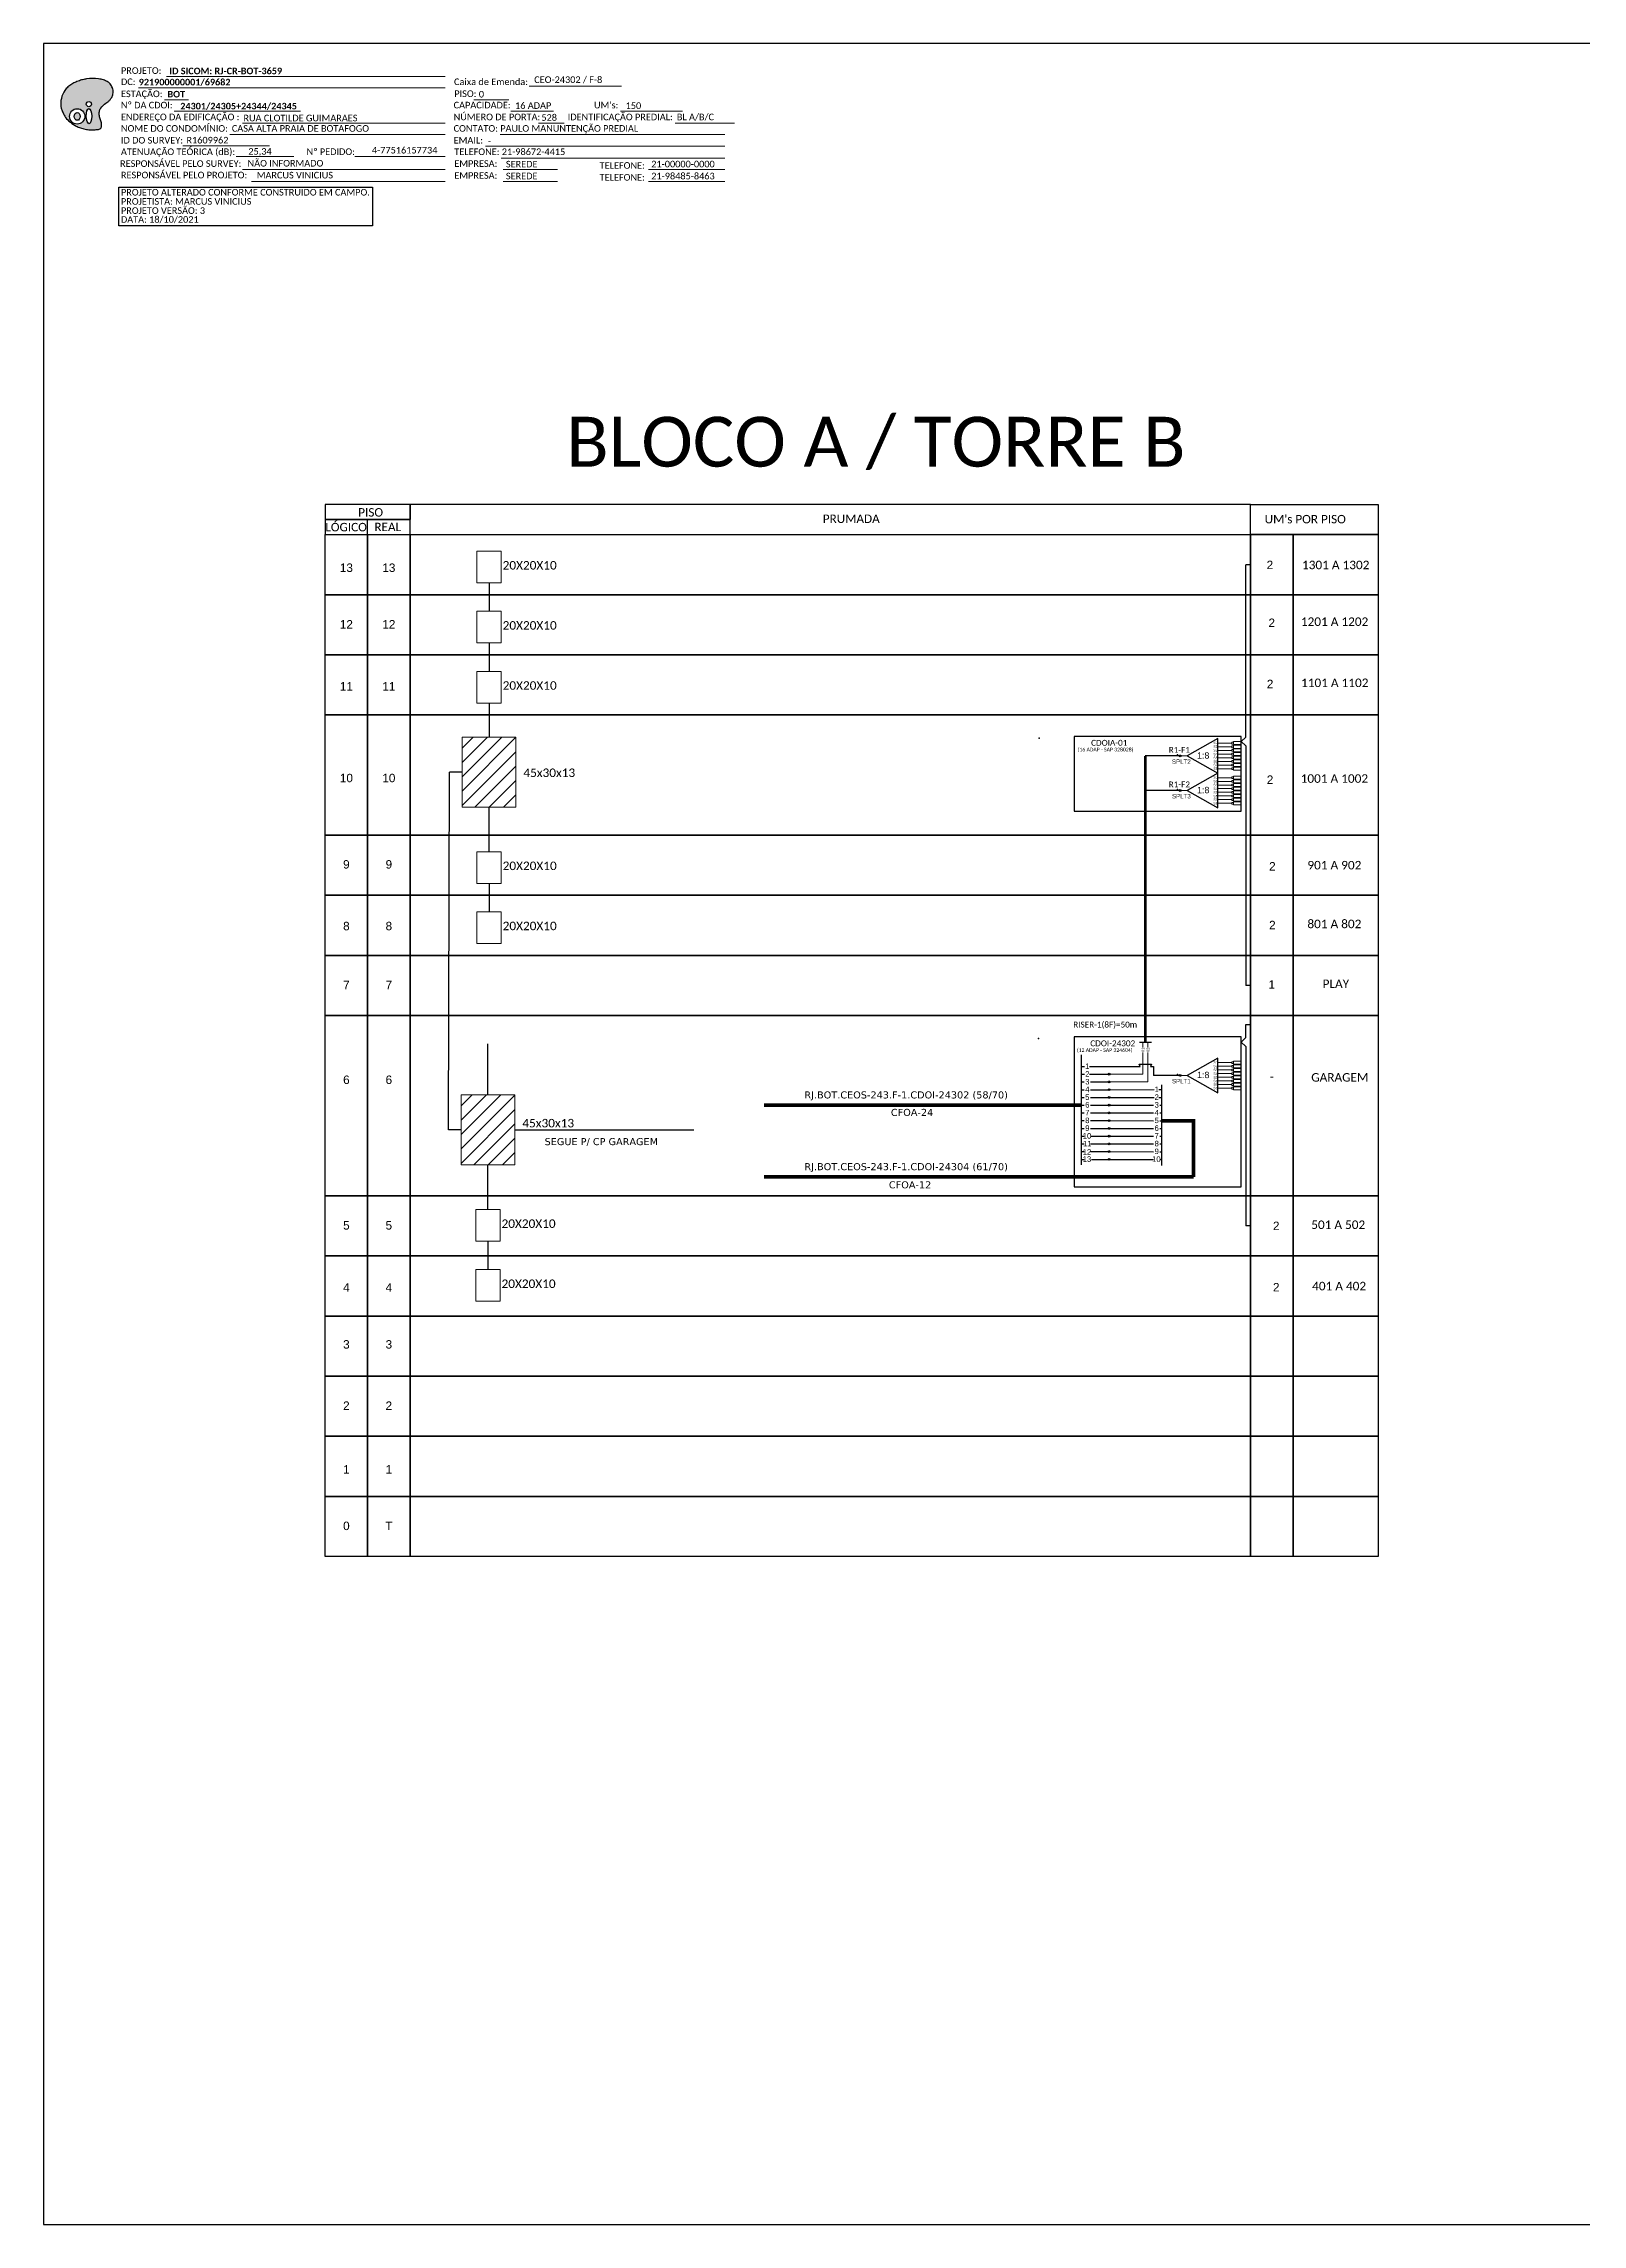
# Model space of a CAD drawing. Header units: inches. Extents: x 2352 to 7774, y -43 to 551.
# Drawn here: x 4191 to 4610, y -43 to 551 of the extents above; entities that cross this region are included whole.
import ezdxf
from ezdxf.enums import TextEntityAlignment as Align

# ---------------------------------------------------------------- set-up
doc = ezdxf.new("R2010")
doc.units = ezdxf.units.IN
doc.header["$MEASUREMENT"] = 0
doc.layers.add('40.1-ETIQUETAS', color=1, linetype='Continuous', lineweight=20)
doc.styles.add('ARIAL', font='arial.ttf')
doc.styles.add('siredit', font='verdana.ttf')
doc.styles.add('WMF-Calibri0', font='calibri.ttf')
doc.styles.add('WMF-Calibri1', font='calibrib.ttf')

# ---------------------------------------------------------------- blocks, each defined once
blk = doc.blocks.new('SPLT_1-8_SC-APC')
at = {"color": 1}
blk.add_lwpolyline([(-7.37, -2.1), (-17.04, -7.55), (-7.37, -13), (-7.37, -2.1)], dxfattribs=at)
at = {"color": 3, "lineweight": 0}
for points in [[(-2.99, -3.51), (-7.37, -3.51)], [(-7.37, -4.66), (-2.99, -4.66)], [(-7.37, -5.82), (-2.99, -5.82)], [(-2.41, -3.02), (-2.41, -4)], [(-2.41, -3.02), (0, -3.02)], [(-2.41, -4), (0, -4)], [(-2.41, -4.17), (-2.41, -5.16)], [(-2.41, -4.17), (0, -4.17)], [(-2.41, -5.16), (0, -5.16)], [(-2.41, -5.32), (-2.41, -6.31)], [(-2.41, -5.32), (0, -5.32)], [(-2.41, -6.31), (0, -6.31)], [(-2.41, -6.48), (-2.41, -7.46)], [(-2.41, -6.48), (0, -6.48)], [(-7.37, -6.97), (-2.99, -6.97)], [(-7.37, -8.12), (-2.99, -8.12)], [(-7.37, -9.28), (-2.99, -9.28)], [(-7.37, -10.43), (-2.99, -10.43)], [(-7.37, -11.58), (-2.99, -11.58)], [(-2.41, -7.46), (0, -7.46)], [(-2.41, -7.63), (-2.41, -8.62)], [(-2.41, -7.63), (0, -7.63)], [(-2.41, -8.62), (0, -8.62)], [(-2.41, -8.78), (-2.41, -9.77)], [(-2.41, -8.78), (0, -8.78)], [(-2.41, -9.77), (0, -9.77)], [(-2.41, -9.94), (-2.41, -10.92)], [(-2.41, -9.94), (0, -9.94)], [(-2.41, -10.92), (0, -10.92)], [(-2.41, -11.09), (-2.41, -12.08)], [(-2.41, -11.09), (0, -11.09)], [(-2.41, -12.08), (0, -12.08)]]:
    blk.add_lwpolyline(points, dxfattribs=at)
for points in [[(-2.99, -3.22), (-2.41, -3.22), (-2.41, -3.8), (-2.99, -3.8)], [(-2.99, -4.38), (-2.41, -4.38), (-2.41, -4.95), (-2.99, -4.95)], [(-2.99, -5.53), (-2.41, -5.53), (-2.41, -6.1), (-2.99, -6.1)], [(-2.99, -6.68), (-2.41, -6.68), (-2.41, -7.26), (-2.99, -7.26)], [(-2.99, -7.84), (-2.41, -7.84), (-2.41, -8.41), (-2.99, -8.41)], [(-2.99, -8.99), (-2.41, -8.99), (-2.41, -9.56), (-2.99, -9.56)], [(-2.99, -10.14), (-2.41, -10.14), (-2.41, -10.72), (-2.99, -10.72)], [(-2.99, -11.3), (-2.41, -11.3), (-2.41, -11.87), (-2.99, -11.87)]]:
    blk.add_lwpolyline(points, close=True, dxfattribs=at)
at = {"color": 1, "lineweight": 0}
blk.add_lwpolyline([(-17.04, -7.55), (-19.26, -7.55)], dxfattribs=at)
at = {"color": 1, "style": 'ARIAL'}
for s, height, p in [('1:8', 2, (-13.91, -8.4)), ('S1', 0.75, (-8.74, -3.78)), ('S2', 0.75, (-8.74, -4.97)), ('S3', 0.75, (-8.74, -6.18)), ('S4', 0.75, (-8.74, -7.36)), ('S5', 0.75, (-8.74, -8.57)), ('S6', 0.75, (-8.74, -9.69)), ('S7', 0.75, (-8.74, -10.78)), ('S8', 0.75, (-8.74, -11.9))]:
    blk.add_text(s, height=height, dxfattribs=at).set_placement(p)
blk = doc.blocks.new('SPLITTER_')
blk.add_point((0, 0))
at = {"style": 'ARIAL', "flags": 4}
blk.add_attdef('SPLT', (0, -3.26), '', height=1.5, dxfattribs=at)
blk = doc.blocks.new('A$C415C251F')
at = {"color": 3}
blk.add_point((0, 0), dxfattribs=at)
blk = doc.blocks.new('LEG_CDOIA8_C-SPLT_ESQ')
at = {"color": 3, "extrusion": (0, 0, -1), "xscale": -1, "zscale": -1}
blk.add_blockref('A$C415C251F', (0, 0), dxfattribs=at)
at = {"color": 1, "style": 'WMF-Calibri0', "flags": 4}
blk.add_attdef('MODELO', text='', height=1.5, dxfattribs=at).set_placement((22.54, -4.54), align=Align.CENTER)
blk.add_attdef('CDO', (21.44, -2.61), '', height=2, dxfattribs=at)
at = {"style": 'ARIAL', "flags": 4}
blk.add_attdef('SPLITAGEM', text='', height=1.5, dxfattribs=at).set_placement((18.61, -12.59), align=Align.CENTER)
blk = doc.blocks.new('OI')
h = blk.add_hatch(color=40)
edge = h.paths.add_edge_path()
edge.add_spline(control_points=[(4.35, -0.67), (3.92, -0.99), (3.26, -1.5), (2.81, -2.59), (2.9, -3.5), (3.06, -4.27), (3.31, -4.85), (3.37, -5.39), (3.4, -5.88), (3.2, -6.4), (2.54, -6.61), (1.65, -6.63), (0.55, -6.67), (-0.56, -6.42), (-1.61, -6.14), (-2.77, -5.61), (-3.92, -4.77), (-4.89, -3.7), (-5.34, -2.65), (-5.6, -1.94), (-5.85, -0.96), (-5.71, 0.47), (-5.1, 2.02), (-4.14, 3.02), (-3.3, 3.61), (-2.37, 4.16), (-1.36, 4.44), (-0.56, 4.7), (0.79, 4.85), (2.24, 4.97), (3.79, 4.57), (4.67, 4.21), (5.44, 3.65), (5.76, 2.99), (6.03, 2.21), (6.01, 1.46), (5.72, 0.64), (5.31, 0.08), (4.88, -0.38), (4.51, -0.55), (4.35, -0.67)], knot_values=[0, 0, 0, 0, 1.60434, 2.417191, 3.427595, 4.282808, 4.776746, 5.304182, 5.888771, 6.258406, 6.858137, 7.79129, 8.986195, 10.124242, 11.187857, 12.242908, 13.953784, 15.414161, 16.515391, 17.349188, 17.675853, 19.552021, 21.515531, 22.568638, 23.63245, 24.621084, 25.782718, 26.745347, 27.142653, 29.870543, 31.004649, 31.921532, 32.709589, 33.801391, 34.042471, 35.192333, 35.971461, 36.628871, 37.254359, 37.836911, 37.836911, 37.836911, 37.836911], degree=3, periodic=0)
h.paths.add_polyline_path([(1.13, -0.87, -1), (-0.04, -0.87, -1)], flags=16)
edge = h.paths.add_edge_path(flags=16)
edge.add_ellipse((0.56, -3.59), major_axis=(-0.02, 1.71), ratio=0.361305, start_angle=0, end_angle=360)
h.paths.add_polyline_path([(-0.36, -3.62, -1), (-3.8, -3.62, -1)], flags=16)
edge = h.paths.add_edge_path(flags=0)
edge.add_ellipse((-2.08, -3.62), major_axis=(0, 0.885), ratio=0.758294, start_angle=0, end_angle=360)
at = {"color": 40}
for centre, radius in [((-2.08, -3.62), 1.72), ((0.54, -0.87), 0.587)]:
    blk.add_circle(centre, radius, dxfattribs=at)
blk.add_ellipse((-2.08, -3.62), major_axis=(0, 0.885), ratio=0.758294, start_param=-3.141592653589792, end_param=3.141592653589792, dxfattribs=at)
blk.add_ellipse((0.56, -3.59), major_axis=(-0.02, 1.71), ratio=0.361305, dxfattribs=at)
at = {"color": 40, "start_tangent": (-0.800898, -0.598801), "end_tangent": (-0.800898, -0.598801)}
blk.add_spline([(4.35, -0.67), (3.2, -1.78), (2.9, -2.54), (2.92, -3.55), (3.12, -4.38), (3.28, -4.85), (3.37, -5.37), (3.35, -5.95), (3.2, -6.29), (2.66, -6.55), (1.73, -6.63), (0.54, -6.62), (-0.58, -6.41), (-1.6, -6.11), (-2.56, -5.67), (-3.95, -4.67), (-4.89, -3.56), (-5.37, -2.56), (-5.64, -1.78), (-5.72, -1.46), (-5.63, 0.42), (-4.84, 2.22), (-4.13, 2.99), (-3.27, 3.62), (-2.4, 4.09), (-1.3, 4.47), (-0.37, 4.72), (0.02, 4.77), (2.75, 4.8), (3.85, 4.53), (4.69, 4.16), (5.31, 3.68), (5.85, 2.73), (5.93, 2.5), (5.94, 1.35), (5.67, 0.62), (5.29, 0.08), (4.84, -0.36), (4.35, -0.67)], degree=3, dxfattribs=at)

msp = doc.modelspace()

# ---------------------------------------------------------------- hatches: boundary and pattern name
h = msp.add_hatch()
h.set_pattern_fill('ANSI31', color=1, scale=22.150909, style=0)
h.set_pattern_definition([(45, (-2524.4422, -271.6294), (-1.9578823, 1.9578823), [])])
h.paths.add_polyline_path([(4319.48, 361.97), (4304.81, 361.97), (4304.81, 342.88), (4319.48, 342.88)])
h = msp.add_hatch(color=3)
h.dxf.hatch_style = 1
edge = h.paths.add_edge_path()
edge.add_arc((4500.45, 356.83), 0.242, 0, 360)
h = msp.add_hatch(color=3)
h.dxf.hatch_style = 1
edge = h.paths.add_edge_path()
edge.add_arc((4500.45, 347.41), 0.242, 0, 360)
h = msp.add_hatch(color=3)
h.dxf.hatch_style = 1
edge = h.paths.add_edge_path()
edge.add_arc((4481.12, 268.02), 0.242, 0, 360)
h = msp.add_hatch(color=3)
h.dxf.hatch_style = 1
edge = h.paths.add_edge_path()
edge.add_arc((4481.16, 270.13), 0.242, 0, 360)
h = msp.add_hatch(color=3)
h.dxf.hatch_style = 1
edge = h.paths.add_edge_path()
edge.add_arc((4500.45, 269.8), 0.242, 0, 360)
h = msp.add_hatch()
h.set_pattern_fill('ANSI31', color=1, scale=22.150909, style=0)
h.set_pattern_definition([(45, (-2524.7357, -369.091), (-1.9578823, 1.9578823), [])])
h.paths.add_polyline_path([(4319.19, 264.51), (4304.52, 264.51), (4304.52, 245.41), (4319.19, 245.41)])
h = msp.add_hatch(color=3)
h.dxf.hatch_style = 1
edge = h.paths.add_edge_path()
edge.add_arc((4481.12, 265.92), 0.242, 0, 360)
h = msp.add_hatch(color=3)
h.dxf.hatch_style = 1
edge = h.paths.add_edge_path()
edge.add_arc((4481.12, 263.81), 0.242, 0, 360)
h = msp.add_hatch(color=3)
h.dxf.hatch_style = 1
edge = h.paths.add_edge_path()
edge.add_arc((4481.12, 261.7), 0.242, 0, 360)
h = msp.add_hatch(color=3)
h.dxf.hatch_style = 1
edge = h.paths.add_edge_path()
edge.add_arc((4481.12, 259.59), 0.242, 0, 360)
h = msp.add_hatch(color=3)
h.dxf.hatch_style = 1
edge = h.paths.add_edge_path()
edge.add_arc((4481.12, 257.48), 0.242, 0, 360)
h = msp.add_hatch(color=3)
h.dxf.hatch_style = 1
edge = h.paths.add_edge_path()
edge.add_arc((4481.12, 255.37), 0.242, 0, 360)
h = msp.add_hatch(color=3)
h.dxf.hatch_style = 1
edge = h.paths.add_edge_path()
edge.add_arc((4481.12, 253.26), 0.242, 0, 360)
h = msp.add_hatch(color=3)
h.dxf.hatch_style = 1
edge = h.paths.add_edge_path()
edge.add_arc((4481.12, 251.15), 0.242, 0, 360)
h = msp.add_hatch(color=3)
h.dxf.hatch_style = 1
edge = h.paths.add_edge_path()
edge.add_arc((4481.12, 249.05), 0.242, 0, 360)
h = msp.add_hatch(color=3)
h.dxf.hatch_style = 1
edge = h.paths.add_edge_path()
edge.add_arc((4481.12, 246.94), 0.242, 0, 360)

# ---------------------------------------------------------------- linework, layer by layer
for points in [[(4190.79, -43.15), (5029.35, -43.15), (5029.35, 550.85), (4190.79, 550.85), (4190.79, -43.15)], [(4290.65, 417.1), (4519.67, 417.1), (4519.67, 425.33), (4290.65, 425.33), (4290.65, 425.33), (4290.65, 421.21)], [(4279.07, 417.1), (4279.07, 421.21)], [(4500.45, 269.8), (4500.21, 269.8)], [(4481.12, 265.92), (4481.36, 265.92)], [(4481.12, 261.7), (4493.2, 261.68)], [(4494.93, 261.68), (4495.38, 261.68)], [(4319.19, 254.96), (4367.92, 254.96)]]:
    msp.add_lwpolyline(points)
at = {"color": 7, "lineweight": 0}
for points in [[(4224.26, 541.85), (4300.23, 541.85)], [(4216.62, 538.8), (4300.23, 538.8)], [(4223.75, 535.53), (4230.3, 535.53)], [(4308.03, 535.57), (4317.51, 535.57)], [(4323.07, 539.3), (4348.21, 539.3)], [(4226.41, 532.46), (4260.79, 532.46)], [(4244.98, 529.22), (4300.23, 529.22)], [(4318.08, 532.46), (4329.7, 532.46)], [(4325.66, 529.22), (4332.61, 529.22)], [(4348.02, 532.46), (4364.88, 532.46)], [(4362.84, 529.22), (4379.01, 529.22)], [(4228.73, 523.04), (4252.36, 523.04)], [(4241.57, 526.11), (4300.23, 526.11)], [(4311.15, 522.87), (4376.42, 522.87)], [(4315.19, 526.11), (4376.42, 526.11)], [(4243.26, 520.07), (4258.93, 520.07)], [(4275.59, 520.08), (4300.09, 520.08)], [(4276.1, 520.09), (4300.25, 520.09)], [(4315.44, 519.63), (4376.42, 519.63)], [(4244.98, 516.52), (4300.23, 516.52)], [(4247.47, 513.28), (4300.23, 513.28)], [(4316.05, 516.52), (4330.85, 516.52)], [(4316.05, 513.28), (4330.85, 513.28)], [(4355.65, 516.52), (4376.42, 516.52)], [(4355.65, 513.28), (4376.42, 513.28)]]:
    msp.add_lwpolyline(points, dxfattribs=at)
at = {"color": 1}
for points in [[(4211.32, 511.79), (4280.39, 511.79), (4280.39, 501.23), (4211.32, 501.23)], [(4517.1, 362.14), (4471.58, 362.14), (4471.58, 341.82), (4517.1, 341.82)], [(4517.1, 280.28), (4471.58, 280.28), (4471.58, 239.46), (4517.1, 239.46)]]:
    msp.add_lwpolyline(points, close=True, dxfattribs=at)
at = {"color": 0}
for points in [[(4267.5, 421.21), (4290.65, 421.21), (4290.65, 425.33), (4267.5, 425.33)], [(4267.5, 417.1), (4290.65, 417.1), (4290.65, 421.21), (4267.5, 421.21)]]:
    msp.add_lwpolyline(points, close=True, dxfattribs=at)
for points in [[(4519.67, 425.33), (4554.39, 425.33), (4554.39, 417.1), (4519.67, 417.1)], [(4267.5, 417.1), (4279.07, 417.1), (4279.07, 400.73), (4267.5, 400.73)], [(4279.07, 417.1), (4290.65, 417.1), (4290.65, 400.73), (4279.07, 400.73)], [(4290.65, 417.1), (4519.67, 417.1), (4519.67, 400.73), (4290.65, 400.73)], [(4519.67, 417.1), (4531.24, 417.1), (4531.24, 400.73), (4519.67, 400.73)], [(4531.24, 417.1), (4554.39, 417.1), (4554.39, 400.73), (4531.24, 400.73)], [(4267.5, 400.73), (4279.07, 400.73), (4279.07, 384.36), (4267.5, 384.36)], [(4279.07, 400.73), (4290.65, 400.73), (4290.65, 384.36), (4279.07, 384.36)], [(4290.65, 400.73), (4519.67, 400.73), (4519.67, 384.36), (4290.65, 384.36)], [(4519.67, 400.73), (4531.24, 400.73), (4531.24, 384.36), (4519.67, 384.36)], [(4531.24, 400.73), (4554.39, 400.73), (4554.39, 384.36), (4531.24, 384.36)], [(4267.5, 384.36), (4279.07, 384.36), (4279.07, 367.99), (4267.5, 367.99)], [(4279.07, 384.36), (4290.65, 384.36), (4290.65, 367.99), (4279.07, 367.99)], [(4290.65, 384.36), (4519.67, 384.36), (4519.67, 367.99), (4290.65, 367.99)], [(4519.67, 384.36), (4531.24, 384.36), (4531.24, 367.99), (4519.67, 367.99)], [(4531.24, 384.36), (4554.39, 384.36), (4554.39, 367.99), (4531.24, 367.99)], [(4267.5, 367.99), (4279.07, 367.99), (4279.07, 335.24), (4267.5, 335.24)], [(4279.07, 367.99), (4290.65, 367.99), (4290.65, 335.24), (4279.07, 335.24)], [(4290.65, 367.99), (4519.67, 367.99), (4519.67, 335.24), (4290.65, 335.24)], [(4519.67, 367.99), (4531.24, 367.99), (4531.24, 335.24), (4519.67, 335.24)], [(4531.24, 367.99), (4554.39, 367.99), (4554.39, 335.24), (4531.24, 335.24)], [(4267.5, 335.24), (4279.07, 335.24), (4279.07, 318.87), (4267.5, 318.87)], [(4279.07, 335.24), (4290.65, 335.24), (4290.65, 318.87), (4279.07, 318.87)], [(4290.65, 335.24), (4519.67, 335.24), (4519.67, 318.87), (4290.65, 318.87)], [(4519.67, 335.24), (4531.24, 335.24), (4531.24, 318.87), (4519.67, 318.87)], [(4531.24, 335.24), (4554.39, 335.24), (4554.39, 318.87), (4531.24, 318.87)], [(4267.5, 318.87), (4279.07, 318.87), (4279.07, 302.5), (4267.5, 302.5)], [(4279.07, 318.87), (4290.65, 318.87), (4290.65, 302.5), (4279.07, 302.5)], [(4290.65, 318.87), (4519.67, 318.87), (4519.67, 302.5), (4290.65, 302.5)], [(4519.67, 318.87), (4531.24, 318.87), (4531.24, 302.5), (4519.67, 302.5)], [(4531.24, 318.87), (4554.39, 318.87), (4554.39, 302.5), (4531.24, 302.5)], [(4267.5, 302.5), (4279.07, 302.5), (4279.07, 286.13), (4267.5, 286.13)], [(4279.07, 302.5), (4290.65, 302.5), (4290.65, 286.13), (4279.07, 286.13)], [(4290.65, 302.5), (4519.67, 302.5), (4519.67, 286.13), (4290.65, 286.13)], [(4519.67, 302.5), (4531.24, 302.5), (4531.24, 286.13), (4519.67, 286.13)], [(4531.24, 302.5), (4554.39, 302.5), (4554.39, 286.13), (4531.24, 286.13)], [(4267.5, 286.13), (4279.07, 286.13), (4279.07, 237.01), (4267.5, 237.01)], [(4279.07, 286.13), (4290.65, 286.13), (4290.65, 237.01), (4279.07, 237.01)], [(4290.65, 286.13), (4519.67, 286.13), (4519.67, 237.01), (4290.65, 237.01)], [(4519.67, 286.13), (4531.24, 286.13), (4531.24, 237.01), (4519.67, 237.01)], [(4531.24, 286.13), (4554.39, 286.13), (4554.39, 237.01), (4531.24, 237.01)], [(4267.5, 237.01), (4279.07, 237.01), (4279.07, 220.64), (4267.5, 220.64)], [(4279.07, 237.01), (4290.65, 237.01), (4290.65, 220.64), (4279.07, 220.64)], [(4290.65, 237.01), (4519.67, 237.01), (4519.67, 220.64), (4290.65, 220.64)], [(4519.67, 237.01), (4531.24, 237.01), (4531.24, 220.64), (4519.67, 220.64)], [(4531.24, 237.01), (4554.39, 237.01), (4554.39, 220.64), (4531.24, 220.64)], [(4267.5, 220.64), (4279.07, 220.64), (4279.07, 204.27), (4267.5, 204.27)], [(4279.07, 220.64), (4290.65, 220.64), (4290.65, 204.27), (4279.07, 204.27)], [(4290.65, 220.64), (4519.67, 220.64), (4519.67, 204.27), (4290.65, 204.27)], [(4519.67, 220.64), (4531.24, 220.64), (4531.24, 204.27), (4519.67, 204.27)], [(4531.24, 220.64), (4554.39, 220.64), (4554.39, 204.27), (4531.24, 204.27)], [(4267.5, 204.27), (4279.07, 204.27), (4279.07, 187.9), (4267.5, 187.9)], [(4279.07, 204.27), (4290.65, 204.27), (4290.65, 187.9), (4279.07, 187.9)], [(4290.65, 204.27), (4519.67, 204.27), (4519.67, 187.9), (4290.65, 187.9)], [(4519.67, 204.27), (4531.24, 204.27), (4531.24, 187.9), (4519.67, 187.9)], [(4531.24, 204.27), (4554.39, 204.27), (4554.39, 187.9), (4531.24, 187.9)], [(4267.5, 187.9), (4279.07, 187.9), (4279.07, 171.52), (4267.5, 171.52)], [(4279.07, 187.9), (4290.65, 187.9), (4290.65, 171.52), (4279.07, 171.52)], [(4290.65, 187.9), (4519.67, 187.9), (4519.67, 171.52), (4290.65, 171.52)], [(4519.67, 187.9), (4531.24, 187.9), (4531.24, 171.52), (4519.67, 171.52)], [(4531.24, 187.9), (4554.39, 187.9), (4554.39, 171.52), (4531.24, 171.52)], [(4267.5, 171.52), (4279.07, 171.52), (4279.07, 155.15), (4267.5, 155.15)], [(4279.07, 171.52), (4290.65, 171.52), (4290.65, 155.15), (4279.07, 155.15)], [(4290.65, 171.52), (4519.67, 171.52), (4519.67, 155.15), (4290.65, 155.15)], [(4519.67, 171.52), (4531.24, 171.52), (4531.24, 155.15), (4519.67, 155.15)], [(4531.24, 171.52), (4554.39, 171.52), (4554.39, 155.15), (4531.24, 155.15)], [(4267.5, 155.15), (4279.07, 155.15), (4279.07, 138.78), (4267.5, 138.78)], [(4279.07, 155.15), (4290.65, 155.15), (4290.65, 138.78), (4279.07, 138.78)], [(4290.65, 155.15), (4519.67, 155.15), (4519.67, 138.78), (4290.65, 138.78)], [(4519.67, 155.15), (4531.24, 155.15), (4531.24, 138.78), (4519.67, 138.78)], [(4531.24, 155.15), (4554.39, 155.15), (4554.39, 138.78), (4531.24, 138.78)]]:
    msp.add_lwpolyline(points, close=True)
at = {"color": 0, "lineweight": 0}
for points in [[(4308.84, 412.6), (4315.46, 412.6), (4315.46, 403.98), (4308.84, 403.98)], [(4308.84, 396.23), (4315.46, 396.23), (4315.46, 387.61), (4308.84, 387.61)], [(4308.84, 379.86), (4315.46, 379.86), (4315.46, 371.24), (4308.84, 371.24)], [(4308.84, 330.74), (4315.46, 330.74), (4315.46, 322.12), (4308.84, 322.12)], [(4308.84, 314.37), (4315.46, 314.37), (4315.46, 305.75), (4308.84, 305.75)], [(4308.54, 233.28), (4315.17, 233.28), (4315.17, 224.66), (4308.54, 224.66)], [(4308.54, 216.91), (4315.17, 216.91), (4315.17, 208.29), (4308.54, 208.29)]]:
    msp.add_lwpolyline(points, close=True, dxfattribs=at)
at = {"color": 3}
for points in [[(4312.15, 403.98), (4312.15, 396.23)], [(4518.35, 361.95), (4518.35, 408.92)], [(4519.67, 408.92), (4518.35, 408.92)], [(4312.15, 387.61), (4312.15, 379.86)], [(4312.15, 371.24), (4312.15, 361.97)], [(4518.35, 361.95), (4517.1, 360.74), (4518.35, 359.54), (4518.35, 359.54)], [(4518.35, 359.54), (4518.35, 294.31)], [(4304.52, 254.96), (4301.13, 254.96), (4301.42, 352.42)], [(4304.81, 352.42), (4301.42, 352.42)], [(4312.15, 330.74), (4312.15, 342.88)], [(4312.15, 322.12), (4312.15, 314.37)], [(4519.67, 294.31), (4518.35, 294.31)], [(4518.35, 280.09), (4517.1, 278.88), (4518.35, 277.68), (4518.35, 277.68)], [(4518.35, 280.09), (4518.35, 283.64), (4519.67, 283.64)], [(4311.85, 264.51), (4311.85, 278.36)], [(4518.35, 277.68), (4518.35, 228.83)], [(4473.51, 272.24), (4474.45, 272.24)], [(4475.75, 272.24), (4489.6, 272.24)], [(4489.6, 272.24), (4489.33, 272.87), (4492.7, 272.87), (4492.43, 272.24)], [(4492.43, 272.24), (4493.25, 272.24)], [(4493.25, 272.24), (4493.25, 269.8)], [(4500.45, 269.8), (4493.25, 269.8)], [(4481.12, 265.92), (4493.35, 265.96)], [(4494.65, 265.96), (4495.38, 265.96)], [(4473.51, 259.59), (4474.3, 259.59)], [(4476.03, 259.59), (4481.12, 259.59)], [(4311.85, 233.28), (4311.85, 245.41)], [(4473.51, 246.94), (4474.3, 246.94)], [(4476.34, 246.94), (4481.12, 246.94)], [(4519.67, 228.83), (4518.35, 228.83)], [(4311.85, 224.66), (4311.85, 216.91)]]:
    msp.add_lwpolyline(points, dxfattribs=at)
at = {"color": 1, "lineweight": 0}
for points in [[(4304.81, 361.97), (4319.48, 361.97), (4319.48, 342.88), (4304.81, 342.88)], [(4304.52, 264.51), (4319.19, 264.51), (4319.19, 245.41), (4304.52, 245.41)]]:
    msp.add_lwpolyline(points, close=True, dxfattribs=at)
at = {"color": 5, "const_width": 0.8}
msp.add_lwpolyline([(4490.98, 356.83), (4490.98, 278.82)], dxfattribs=at)
at = {"color": 5}
for points in [[(4500.45, 356.83), (4490.98, 356.83)], [(4500.45, 347.41), (4490.98, 347.41)], [(4489.43, 278.82), (4492.63, 278.82)], [(4473.51, 265.92), (4474.3, 265.92)], [(4476.03, 265.92), (4481.12, 265.92)], [(4481.12, 259.59), (4493.21, 259.57)], [(4494.93, 259.57), (4495.38, 259.57)], [(4473.51, 253.26), (4474.3, 253.26)], [(4476.03, 253.26), (4481.12, 253.26)]]:
    msp.add_lwpolyline(points, dxfattribs=at)
at = {"color": 1}
for points in [[(4473.51, 275.44), (4473.51, 245.45)], [(4473.51, 263.81), (4474.3, 263.81)], [(4476.03, 263.81), (4481.12, 263.81)], [(4495.38, 267.22), (4495.38, 245.23)], [(4481.12, 257.48), (4493.21, 257.46)], [(4494.93, 257.46), (4495.38, 257.46)], [(4473.51, 251.15), (4474.3, 251.15)], [(4476.03, 251.15), (4481.12, 251.15)]]:
    msp.add_lwpolyline(points, dxfattribs=at)
at = {"color": 5, "lineweight": 0}
for points in [[(4490.31, 278.82), (4490.31, 277.37)], [(4490.31, 276.06), (4490.31, 270.12)], [(4491.65, 278.82), (4491.65, 277.37)], [(4491.65, 276.06), (4491.65, 268.02)], [(4481.12, 268.02), (4491.65, 268.02)], [(4481.16, 270.13), (4490.31, 270.12)]]:
    msp.add_lwpolyline(points, dxfattribs=at)
at = {"color": 2}
for points in [[(4473.51, 270.13), (4474.45, 270.13)], [(4475.75, 270.13), (4481.16, 270.13)], [(4481.12, 263.81), (4493.35, 263.79)], [(4494.65, 263.79), (4495.38, 263.79)], [(4473.51, 257.48), (4474.3, 257.48)], [(4476.03, 257.48), (4481.12, 257.48)]]:
    msp.add_lwpolyline(points, dxfattribs=at)
at = {"color": 0}
for points in [[(4473.51, 268.02), (4474.3, 268.02)], [(4476.03, 268.02), (4481.12, 268.02)], [(4473.51, 255.37), (4474.3, 255.37)], [(4476.03, 255.37), (4481.12, 255.37)]]:
    msp.add_lwpolyline(points, dxfattribs=at)
at = {"color": 1, "const_width": 1}
for points in [[(4387.05, 261.7), (4473.51, 261.7)], [(4495.38, 257.46), (4504.14, 257.46), (4504.14, 242.16)], [(4387.05, 242.16), (4504.14, 242.16)]]:
    msp.add_lwpolyline(points, dxfattribs=at)
at = {"color": 190}
for points in [[(4473.51, 261.7), (4474.3, 261.7)], [(4476.03, 261.7), (4481.12, 261.7)], [(4481.12, 255.37), (4493.22, 255.36)], [(4494.93, 255.35), (4495.38, 255.35)], [(4473.51, 249.05), (4474.3, 249.05)], [(4476.03, 249.05), (4481.12, 249.05)]]:
    msp.add_lwpolyline(points, dxfattribs=at)
at = {"color": 36}
for points in [[(4481.12, 253.26), (4493.22, 253.25)], [(4494.94, 253.24), (4495.38, 253.24)]]:
    msp.add_lwpolyline(points, dxfattribs=at)
at = {"color": 6}
for points in [[(4481.12, 251.15), (4493.2, 251.14)], [(4494.95, 251.14), (4495.38, 251.14)]]:
    msp.add_lwpolyline(points, dxfattribs=at)
at = {"color": 250}
for points in [[(4481.12, 249.05), (4493.2, 249.03)], [(4494.95, 249.03), (4495.38, 249.03)]]:
    msp.add_lwpolyline(points, dxfattribs=at)
at = {"color": 252}
for points in [[(4481.12, 246.94), (4493.2, 246.92)], [(4494.95, 246.92), (4495.38, 246.92)]]:
    msp.add_lwpolyline(points, dxfattribs=at)
at = {"color": 3}
for centre in [(4500.45, 356.83), (4500.45, 347.41), (4481.12, 268.02), (4481.16, 270.13), (4500.45, 269.8), (4481.12, 265.92), (4481.12, 263.81), (4481.12, 261.7), (4481.12, 259.59), (4481.12, 257.48), (4481.12, 255.37), (4481.12, 253.26), (4481.12, 251.15), (4481.12, 249.05), (4481.12, 246.94)]:
    msp.add_circle(centre, 0.242, dxfattribs=at)

# ---------------------------------------------------------------- block references
at = {"color": 7, "xscale": 1.213923925196705, "yscale": 1.21392392515554, "zscale": 1.213923925163967, "rotation": 0.153289602326381}
msp.add_blockref('OI', (4202.46, 535.43), dxfattribs=at)
at = {"color": 3}
ref = msp.add_blockref('LEG_CDOIA8_C-SPLT_ESQ', (4462.1, 361.69), dxfattribs=dict(at, xscale=0.8000000000465661, yscale=0.7999999999883585, zscale=0.8))
ref.add_attrib('CDO', 'CDOIA-01', (4476.21, 359.6), dxfattribs={"color": 1, "height": 1.6, "style": 'WMF-Calibri0'})
ref.add_attrib('MODELO', '(16 ADAP - SAP 328028)', dxfattribs={"color": 1, "height": 1, "style": 'WMF-Calibri0'}).set_placement((4480.14, 358.06), align=Align.CENTER)
ref = msp.add_blockref('SPLITTER_', (4499.79, 357.12), dxfattribs=dict(xscale=0.8000000000465661, yscale=0.7999999999883585, zscale=0.8))
ref.add_attrib('SPLT', 'SPLT2', (4498.24, 354.68), dxfattribs={"height": 1.2, "style": 'ARIAL'})
at = {"color": 3, "xscale": 0.8640000000502823, "yscale": 0.8639999999874135, "zscale": 0.8640000000000001}
for p in [(4517.1, 363.35), (4517.1, 353.93), (4517.1, 276.32)]:
    msp.add_blockref('SPLT_1-8_SC-APC', p, dxfattribs=at)
ref = msp.add_blockref('SPLITTER_', (4499.79, 347.7), dxfattribs=dict(xscale=0.8000000000465661, yscale=0.7999999999883585, zscale=0.8))
ref.add_attrib('SPLT', 'SPLT3', (4498.24, 345.26), dxfattribs={"height": 1.2, "style": 'ARIAL'})
at = {"color": 3}
ref = msp.add_blockref('LEG_CDOIA8_C-SPLT_ESQ', (4461.89, 279.83), dxfattribs=dict(at, xscale=0.8000000000465661, yscale=0.7999999999883585, zscale=0.8))
ref.add_attrib('CDO', 'CDOI-24302', (4475.99, 277.74), dxfattribs={"color": 1, "height": 1.6, "style": 'WMF-Calibri0'})
ref.add_attrib('MODELO', '(12 ADAP - SAP 324604)', dxfattribs={"color": 1, "height": 1, "style": 'WMF-Calibri0'}).set_placement((4479.92, 276.2), align=Align.CENTER)
ref = msp.add_blockref('SPLITTER_', (4499.79, 270.08), dxfattribs=dict(xscale=0.8000000000465661, yscale=0.7999999999883585, zscale=0.8))
ref.add_attrib('SPLT', 'SPLT1', (4498.24, 267.64), dxfattribs={"height": 1.2, "style": 'ARIAL'})

# ---------------------------------------------------------------- texts
at = {"color": 7, "lineweight": 0, "style": 'WMF-Calibri0'}
for s, height, p in [('DC:', 1.793, (4211.86, 539.55)), ('PROJETO:', 1.793, (4211.86, 542.6)), ('Caixa de Emenda:', 1.7927, (4302.62, 539.55)), ('ESTAÇÃO:', 1.793, (4211.86, 536.27)), ('Nº DA CDOI:', 1.7927, (4211.86, 533.2)), ('CAPACIDADE:', 1.7927, (4302.51, 533.2)), ('PISO:', 1.793, (4302.69, 536.31)), ("UM's:", 1.793, (4340.75, 533.2)), ('ENDEREÇO DA EDIFICAÇÃO :', 1.7927, (4211.86, 529.97)), ('NOME DO CONDOMÍNIO:', 1.7927, (4211.86, 526.85)), ('CASA ALTA PRAIA DE BOTAFOGO', 1.7927, (4242.08, 526.85)), ('CONTATO: PAULO MANUNTENÇÃO PREDIAL', 1.7927, (4302.51, 526.85)), ('NÚMERO DE PORTA:', 1.7927, (4302.51, 529.97)), ('IDENTIFICAÇÃO PREDIAL:', 1.7927, (4333.59, 529.97)), ('BL A/B/C', 1.793, (4363.33, 529.97)), ('ATENUAÇÃO TEÓRICA (dB):', 1.7927, (4211.86, 520.5)), ('ID DO SURVEY:', 1.7927, (4211.86, 523.62)), ('EMAIL:', 1.793, (4302.51, 523.62)), ('RESPONSÁVEL PELO SURVEY:', 1.7927, (4211.62, 517.27)), ('Nº PEDIDO:', 1.793, (4262.45, 520.51)), ('TELEFONE: 21-98672-4415', 1.7927, (4302.69, 520.5)), ('EMPRESA:', 1.793, (4302.69, 517.27)), ('TELEFONE:', 1.793, (4342.29, 516.76)), ('RESPONSÁVEL PELO PROJETO:', 1.7927, (4211.86, 514.15)), ('EMPRESA:', 1.793, (4302.69, 514.03)), ('TELEFONE:', 1.793, (4342.29, 513.53))]:
    msp.add_text(s, height=height, dxfattribs=at).set_placement(p)
at = {"color": 7, "linetype": 'Continuous'}
for s, height, style, p in [('921900000001/69682', 1.7927, 'WMF-Calibri1', (4216.71, 539.46)), ('ID SICOM: RJ-CR-BOT-3659', 1.7927, 'WMF-Calibri1', (4225.06, 542.5)), ('CEO-24302 / F-8', 1.7927, 'WMF-Calibri0', (4324.47, 540.13)), ('BOT', 1.793, 'WMF-Calibri1', (4224.54, 536.18)), ('0', 1.79, 'WMF-Calibri0', (4309.38, 536.17)), ('RUA CLOTILDE GUIMARAES', 1.7927, 'WMF-Calibri0', (4245.24, 529.68)), ('528', 1.793, 'WMF-Calibri0', (4326.42, 529.82)), ('-', 1.79, 'WMF-Calibri0', (4311.86, 523.47)), ('NÃO INFORMADO', 1.7927, 'WMF-Calibri0', (4246.37, 517.36)), ('SEREDE', 1.793, 'WMF-Calibri0', (4316.75, 517.12)), ('21-00000-0000', 1.7927, 'WMF-Calibri0', (4356.36, 517.14)), ('MARCUS VINICIUS', 1.7927, 'WMF-Calibri0', (4248.86, 514.12)), ('SEREDE', 1.793, 'WMF-Calibri0', (4316.75, 513.88)), ('21-98485-8463', 1.7927, 'WMF-Calibri0', (4356.36, 513.88))]:
    msp.add_text(s, height=height, dxfattribs=dict(at, style=style)).set_placement(p)
at = {"color": 7, "linetype": 'Continuous', "style": 'WMF-Calibri1'}
msp.add_text('24301/24305+24344/24345', height=1.7927, dxfattribs=at).set_placement((4243.92, 532.92), align=Align.CENTER)
at = {"color": 0, "linetype": 'Continuous', "style": 'WMF-Calibri0'}
for s, p in [('16 ADAP', (4319.25, 533.08)), ('150', (4349.37, 533.05)), ('R1609962', (4229.72, 523.65))]:
    msp.add_text(s, height=1.793, dxfattribs=at).set_placement(p)
at = {"color": 7, "style": 'WMF-Calibri0'}
msp.add_text('4-77516157734', height=1.7927, dxfattribs=at).set_placement((4280.24, 520.92))
at = {"color": 0, "lineweight": 0, "style": 'WMF-Calibri0'}
msp.add_text('25,34', height=1.793, dxfattribs=at).set_placement((4246.57, 520.59))
at = {"color": 1, "lineweight": 0, "style": 'WMF-Calibri0'}
for s, p in [('PROJETO ALTERADO CONFORME CONSTRUIDO EM CAMPO.', (4211.86, 509.46)), ('PROJETISTA: MARCUS VINICIUS', (4211.86, 506.96)), ('PROJETO VERSÃO: 3', (4211.86, 504.47)), ('DATA: 18/10/2021', (4211.86, 502.05))]:
    msp.add_text(s, height=1.7927, dxfattribs=at).set_placement(p)
at = {"color": 0, "style": 'WMF-Calibri0'}
for s, height, p in [('BLOCO A / TORRE B', 13.6009, (4333.22, 435.6)), ('     PISO', 2.3, (4272.46, 422.02)), ('PRUMADA', 2.3, (4403.1, 420.28)), ("UM's POR PISO", 2.3, (4523.49, 420.17)), ('  LÓGICO', 2.3, (4265.92, 418)), ('    REAL', 2.3, (4277.68, 418.05))]:
    msp.add_text(s, height=height, dxfattribs=at).set_placement(p)
for s, height, style, p in [('20X20X10', 2.317, 'WMF-Calibri0', (4315.87, 407.59)), ('1301 A 1302', 2.317, 'WMF-Calibri0', (4533.67, 407.69)), ('20X20X10', 2.317, 'WMF-Calibri0', (4315.87, 391.22)), ('1201 A 1202', 2.317, 'WMF-Calibri0', (4533.37, 392.24)), ('20X20X10', 2.317, 'WMF-Calibri0', (4315.87, 374.85)), ('1101 A 1102', 2.317, 'WMF-Calibri0', (4533.41, 375.58)), ('45x30x13', 2.317, 'WMF-Calibri0', (4321.52, 351.08)), ('1001 A 1002', 2.317, 'WMF-Calibri0', (4533.31, 349.51)), ('20X20X10', 2.317, 'WMF-Calibri0', (4315.87, 325.73)), ('901 A 902', 2.317, 'WMF-Calibri0', (4535.14, 325.91)), ('20X20X10', 2.317, 'WMF-Calibri0', (4315.87, 309.36)), ('801 A 802', 2.317, 'WMF-Calibri0', (4535.14, 309.91)), ('PLAY', 2.317, 'WMF-Calibri0', (4539.28, 293.6)), ('3', 1.5, 'ARIAL', (4474.6, 267.35)), ('2', 1.5, 'ARIAL', (4474.6, 269.46)), ('1', 1.5, 'ARIAL', (4474.6, 271.57)), ('GARAGEM', 2.317, 'WMF-Calibri0', (4536.19, 268.11)), ('4', 1.5, 'ARIAL', (4474.6, 265.24)), ('5', 1.5, 'ARIAL', (4474.6, 263.13)), ('6', 1.5, 'ARIAL', (4474.6, 261.02)), ('3', 1.5, 'ARIAL', (4493.5, 261.03)), ('2', 1.5, 'ARIAL', (4493.5, 263.14)), ('1', 1.5, 'ARIAL', (4493.5, 265.25)), ('45x30x13', 2.317, 'WMF-Calibri0', (4321.23, 255.64)), ('8', 1.5, 'ARIAL', (4474.6, 256.81)), ('9', 1.5, 'ARIAL', (4474.6, 254.7)), ('7', 1.5, 'ARIAL', (4474.6, 258.92)), ('4', 1.5, 'ARIAL', (4493.5, 258.92)), ('5', 1.5, 'ARIAL', (4493.5, 256.81)), ('6', 1.5, 'ARIAL', (4493.5, 254.7)), ('12', 1.5, 'ARIAL', (4473.9, 248.21)), ('10', 1.5, 'ARIAL', (4473.93, 252.59)), ('11', 1.5, 'ARIAL', (4473.99, 250.48)), ('8', 1.5, 'ARIAL', (4493.5, 250.49)), ('9', 1.5, 'ARIAL', (4493.5, 248.38)), ('7', 1.5, 'ARIAL', (4493.5, 252.59)), ('13', 1.5, 'ARIAL', (4473.91, 246.26)), ('10', 1.5, 'ARIAL', (4492.83, 246.27)), ('20X20X10', 2.317, 'WMF-Calibri0', (4315.57, 228.27)), ('501 A 502', 2.317, 'WMF-Calibri0', (4536.19, 227.97)), ('20X20X10', 2.317, 'WMF-Calibri0', (4315.57, 211.9)), ('401 A 402', 2.317, 'WMF-Calibri0', (4536.43, 211.26))]:
    msp.add_text(s, height=height, dxfattribs=dict(style=style)).set_placement(p)
at = {"color": 5, "style": 'WMF-Calibri0'}
for s, p in [('R1-F1', (4497.36, 357.68)), ('R1-F2', (4497.36, 348.26)), ('RISER-1(8F)=50m', (4471.34, 282.85))]:
    msp.add_text(s, height=1.6, dxfattribs=at).set_placement(p)
at = {"style": 'ARIAL'}
for s, p in [('01', (4490.37, 276.79)), ('02', (4491.71, 276.79))]:
    msp.add_text(s, height=0.75, rotation=90, dxfattribs=at).set_placement(p, align=Align.MIDDLE_CENTER)
at = {"style": 'ARIAL', "flags": 12}
for tag, p in [('2', (4524.92, 408.85)), ('13', (4273.29, 408.09)), ('13', (4284.86, 408.09)), ('12', (4273.29, 392.68)), ('12', (4284.86, 392.68)), ('2', (4525.42, 393.09)), ('11', (4273.29, 375.79)), ('11', (4284.86, 375.79)), ('2', (4524.97, 376.43)), ('10', (4273.29, 350.81)), ('10', (4284.86, 350.81)), ('2', (4524.97, 350.36)), ('9', (4273.29, 327.29)), ('9', (4284.86, 327.29)), ('2', (4525.6, 326.76)), ('8', (4273.29, 310.49)), ('8', (4284.86, 310.49)), ('2', (4525.6, 310.76)), ('7', (4273.29, 294.43)), ('7', (4284.86, 294.43)), ('1', (4525.44, 294.56)), ('6', (4273.29, 268.62)), ('6', (4284.86, 268.62)), ('-', (4525.44, 269.56)), ('5', (4273.29, 228.96)), ('5', (4284.86, 228.96)), ('2', (4526.65, 228.82)), ('4', (4273.29, 212.04)), ('4', (4284.86, 212.04)), ('2', (4526.65, 212.11)), ('3', (4273.29, 196.54)), ('3', (4284.86, 196.54)), ('2', (4273.29, 179.85)), ('2', (4284.86, 179.85)), ('1', (4273.29, 162.5)), ('1', (4284.86, 162.5)), ('0', (4273.29, 147.11)), ('T', (4284.86, 147.11))]:
    msp.add_attdef(tag, text='XX', height=2.3, dxfattribs=at).set_placement(p, align=Align.MIDDLE_CENTER)
at = {"layer": '40.1-ETIQUETAS', "color": 1, "style": 'siredit'}
for s, height, p in [('RJ.BOT.CEOS-243.F-1.CDOI-24302 (58/70)', 1.9246, (4425.81, 264.49)), ('CFOA-24', 1.925, (4427.42, 259.73)), ('RJ.BOT.CEOS-243.F-1.CDOI-24304 (61/70)', 1.9246, (4425.81, 244.95)), ('CFOA-12', 1.925, (4426.88, 240))]:
    msp.add_text(s, height=height, dxfattribs=at).set_placement(p, align=Align.MIDDLE_CENTER)
at = {"layer": '40.1-ETIQUETAS', "color": 0, "style": 'siredit'}
msp.add_text('SEGUE P/ CP GARAGEM', height=1.9246, dxfattribs=at).set_placement((4342.75, 251.77), align=Align.MIDDLE_CENTER)

doc.saveas('drawing.dxf')
